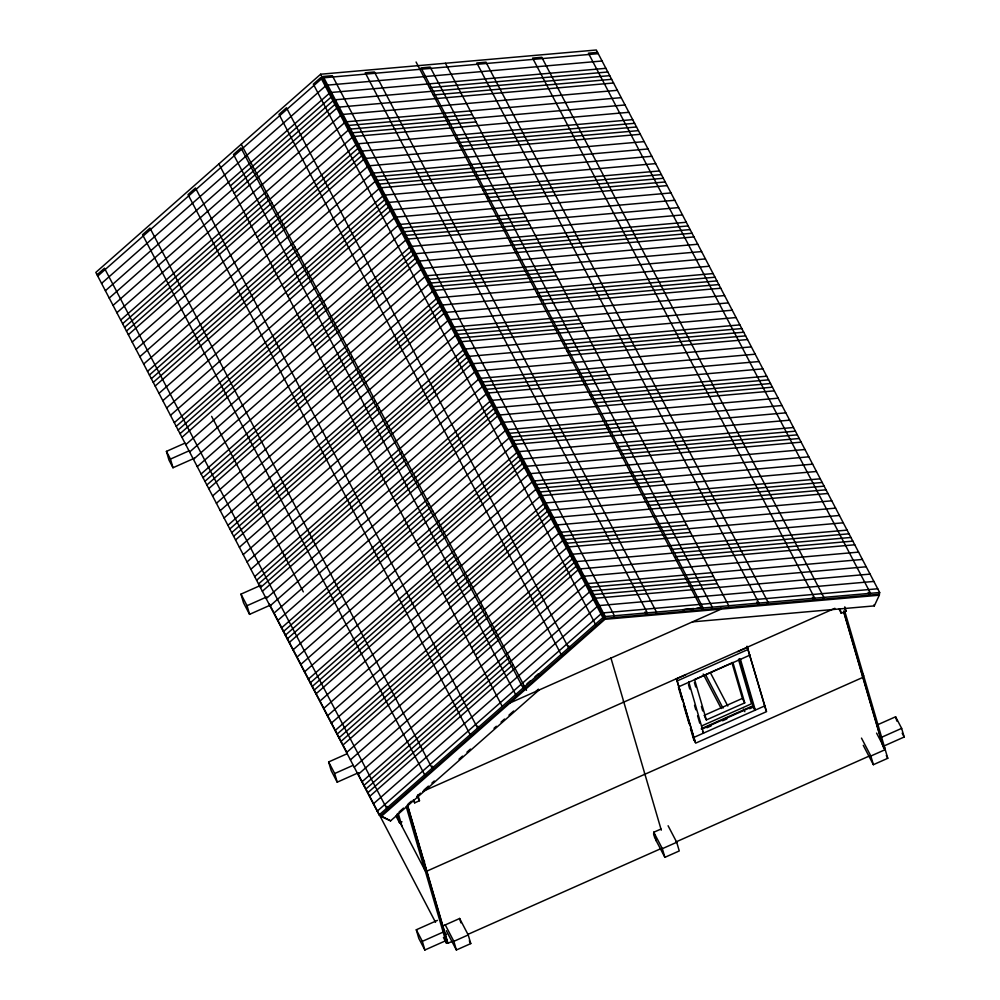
<?xml version="1.0" encoding="UTF-8"?>
<svg xmlns="http://www.w3.org/2000/svg" width="1000" height="1000" viewBox="0 0 1000 1000"><rect width="100%" height="100%" fill="white"/><g stroke="black" fill="none" stroke-linecap="round" stroke-linejoin="round"><path stroke-width="1.5" d="M613.6 617.587L614.438 615.8L332.337 75.675L323.188 76.487L605.288 616.6L604.462 618.387L380.712 815.612L381.2 816.538L390.588 820.85L538.888 690.113L538.4 689.188L536.075 691.25M655.675 613.888L656.513 612.1L374.4 71.988L365.25 72.787L647.362 612.913L646.525 614.688L645.088 611.925M702.312 609.788L703.15 608L421.05 67.888L430.188 67.075L712.3 607.2L711.462 608.987M767.25 604.075L768.088 602.3L485.975 62.175L476.838 62.975L758.938 603.1L758.1 604.888L756.663 602.112M823.037 599.175L823.875 597.4L541.763 57.275L532.625 58.075L814.725 598.2L813.9 599.987L812.45 597.212M692.45 621.875L874.312 605.887L879.312 595.2L879.663 592.5L596.325 50L320.637 74.225L95.825 272.413L379.15 814.9L390.588 820.85M97.05 274.775L104.5 268.2L386.613 808.325L388.175 809.038L386.725 806.275M97.737 276.075L322.55 77.888L598.237 53.663M101.562 283.4L326.388 85.225L602.075 61M105.388 290.738L330.213 92.55L605.9 68.325M230.362 185.925L332.125 96.213M109.225 298.062L334.038 99.887L609.725 75.65M234.2 193.25L335.95 103.55M113.05 305.387L337.875 107.212L613.562 82.987M116.875 312.725L341.7 114.537L617.388 90.312M120.712 320.05L345.525 121.875L621.213 97.65M122.625 323.713L268.05 195.512M124.537 327.388L349.35 129.2L625.037 104.975M126.45 331.05L271.887 202.85M128.363 334.712L353.188 136.537L628.875 112.312M132.188 342.038L357.013 143.863L632.7 119.637M257.162 237.225L358.925 147.525M136.025 349.375L360.838 151.188L636.525 126.962M261 244.562L362.75 154.863M139.85 356.7L364.675 158.525L640.362 134.3M143.675 364.038L368.5 165.85L644.188 141.625M147.513 371.362L372.325 173.188L648.012 148.963M149.425 375.025L294.85 246.825M151.337 378.7L376.15 180.512L651.838 156.287M153.25 382.362L298.688 254.163M155.162 386.025L379.988 187.85L655.675 163.612M158.988 393.35L383.812 195.175L659.5 170.95M283.962 288.538L385.725 198.837M162.825 400.688L387.638 202.5L663.325 178.275M287.8 295.875L389.55 206.175M166.65 408.013L391.475 209.838L667.163 185.613M170.475 415.35L395.3 217.162L670.987 192.938M174.312 422.675L399.125 224.5L674.812 200.275M176.225 426.337L321.65 298.137M178.137 430.012L402.95 231.825L678.637 207.6M180.05 433.675L325.487 305.475M181.962 437.337L406.788 239.15L682.475 214.925M185.787 444.663L410.613 246.488L686.3 222.262M310.763 339.85L412.525 250.15M189.625 452L414.438 253.812L690.125 229.587M314.6 347.188L416.35 257.488M193.45 459.325L418.275 261.15L693.962 236.925M197.275 466.662L422.1 268.475L697.788 244.25M201.112 473.988L425.925 275.812L701.612 251.575M203.025 477.65L348.45 349.45M204.938 481.312L429.75 283.137L705.438 258.913M206.85 484.988L352.287 356.788M208.762 488.65L433.587 290.462L709.275 266.238M212.587 495.975L437.413 297.8L713.1 273.575M337.562 391.163L439.325 301.462M216.425 503.312L441.238 305.125L716.925 280.9M341.4 398.5L443.15 308.788M220.25 510.637L445.075 312.462L720.763 288.238M224.075 517.975L448.9 319.788L724.587 295.562M227.913 525.3L452.725 327.113L728.413 302.887M229.825 528.962L375.25 400.763M231.737 532.625L456.55 334.45L732.237 310.225M233.65 536.3L379.087 408.1M235.562 539.963L460.387 341.775L736.075 317.55M239.387 547.288L464.212 349.113L739.9 324.888M364.363 442.475L466.125 352.775M243.225 554.625L468.038 356.438L743.725 332.212M368.2 449.812L469.95 360.1M247.05 561.95L471.875 363.775L747.562 339.55M250.875 569.275L475.7 371.1L751.388 346.875M254.713 576.613L479.525 378.425L755.212 354.2M256.625 580.275L402.05 452.075M258.538 583.938L483.35 385.763L759.038 361.538M260.45 587.6L405.887 459.4M262.362 591.275L487.188 393.088L762.875 368.862M266.188 598.6L491.012 400.425L766.7 376.2M391.163 493.787L492.925 404.087M270.025 605.938L494.837 407.75L770.525 383.525M395 501.125L496.75 411.413M273.85 613.263L498.675 415.087L774.362 390.85M277.675 620.588L502.5 422.413L778.188 398.188M281.512 627.925L506.325 429.738L782.013 405.513M283.425 631.587L428.85 503.387M285.338 635.25L510.15 437.075L785.837 412.85M287.25 638.913L432.688 510.712M289.163 642.588L513.987 444.4L789.675 420.175M292.987 649.912L517.812 451.737L793.5 427.512M417.962 545.1L519.725 455.4M296.825 657.237L521.638 459.062L797.325 434.837M421.8 552.425L523.55 462.725M300.65 664.575L525.475 466.388L801.162 442.163M304.475 671.9L529.3 473.725L804.987 449.5M308.312 679.237L533.125 481.05L808.812 456.825M310.225 682.9L455.65 554.7M312.137 686.562L536.95 488.387L812.638 464.162M314.05 690.225L459.487 562.025M315.963 693.9L540.788 495.712L816.475 471.488M319.788 701.225L544.612 503.05L820.3 478.812M444.762 596.413L546.525 506.712M323.625 708.55L548.438 510.375L824.125 486.15M448.6 603.737L550.35 514.038M327.45 715.888L552.275 517.7L827.962 493.475M331.275 723.213L556.1 525.037L831.787 500.812M335.112 730.55L559.925 532.362L835.612 508.137M337.025 734.212L482.45 606.013M338.938 737.875L563.75 539.7L839.45 515.475M340.85 741.538L486.287 613.337M342.762 745.2L567.587 547.025L843.275 522.8M346.587 752.537L571.413 554.35L847.1 530.125M471.562 647.725L573.325 558.025M350.425 759.862L575.237 561.688L850.925 537.463M475.4 655.05L577.15 565.35M354.25 767.2L579.075 569.012L854.762 544.788M358.075 774.525L582.9 576.35L858.587 552.125M361.912 781.862L586.725 583.675L862.412 559.45M363.825 785.525L509.25 657.325M365.737 789.188L590.55 591.013L866.25 566.775M367.65 792.85L513.088 664.65M369.562 796.513L594.388 598.337L870.075 574.113M373.387 803.85L598.212 605.662L873.9 581.438M377.225 811.175L602.038 613L877.725 588.775M527 683.85L530.438 680.812M535.025 676.775L538.475 673.737L539.475 675.662M379.15 814.9L603.962 616.663L879.663 592.5M381.2 816.538L604.95 619.312L879.312 595.2M399.062 812.025L403.537 808.075M408.013 804.125L411.375 801.162M416.962 796.237L420.462 793.15M423.963 790.062L428.425 786.137M431.925 783.05L434.263 780.987M459 759.188L462.5 756.1M466.95 752.175L470.45 749.087M494.025 728.3L496.362 726.25M501.037 722.125L504.538 719.038M508.963 715.138L513.638 711.025M194.387 458.237L172.987 467.75L168.962 460.037L166.425 451.375L184.975 443.137M172.987 467.75L170.463 459.087L189 450.85M270.963 604.85L249.562 614.35L243.512 602.775L240.987 594.125L260.963 585.25M249.562 614.35L247.037 605.7L266.762 596.925M358.612 772.663L337.212 782.175L331.175 770.6L328.638 761.95L346.962 753.8M337.212 782.175L334.688 773.525L353.013 765.375M422.85 791.4L834.862 608.312M685.987 674.638L676.413 678.888L695.638 743.15L766.575 711.625L747.013 646.213L766.05 710.625M737.763 651.637L747.35 647.375M677.412 680.825L748.35 649.3M413.237 800.088L414.688 802.85L419.475 800.713L417.788 794.95M839.1 609.15L841.275 613.288L846.062 611.163L844.8 606.838M679.1 686.587L750.037 655.075M396 815.975L399.6 822.875L402 821.8M704.038 715.45L742.387 698.413L731.888 662.513M706.375 719.925L744.725 702.887L732.913 662.5L694.562 679.538L706.375 719.925L704.625 716.575M701.637 725.95L751.488 703.8L738.512 659.438M701.287 728.713L753.188 705.65M701.525 729.262L753.288 706.25L755.3 710.113L740.45 659.325M706.925 727.738L711.2 725.837M722.6 720.775L726.875 718.875M749.675 708.737L753.95 706.838M764.887 705.85L693.95 737.375L692.95 735.45M407.413 805.438L447.488 942.5L446.337 943.012L425.25 870.875L426.4 870.362M446.275 940.487L424.875 950L418.825 938.425L416.3 929.775L437.438 920.375M877.275 724.925L895.6 716.787L901.65 728.363L904.175 737.013L884.212 745.888M442.875 925.962L459.65 918.5L460.913 922.837M656.3 840.9L653.763 832.25L660.95 829.05M424.875 950L422.337 941.35L443.738 931.838M881.675 737.237L901.65 728.363M445.4 934.613L446.65 934.062M883.612 748.525L884.762 748.012L844.737 611.112M447.45 942.35L447.938 943.275L452.212 941.375M467.887 934.4L661.737 848.263M676 841.925L869.85 755.788M468.225 934.938L470.763 943.6L456.375 949.987L453.85 941.325L468.225 934.938L459.588 918.4M676.725 842.288L679.262 850.95L664.875 857.337L662.35 848.675L676.725 842.288L668.088 825.75M885.225 749.638L887.763 758.3L873.375 764.688L870.85 756.025L885.225 749.638L876.575 733.088M597.55 52.375L588.413 53.175L870.512 593.3L869.688 595.075L868.238 592.312M429.475 87.662L607.812 71.988M433.3 94.987L611.638 79.325M347.438 125.538L472.225 114.575M351.275 132.863L476.05 121.9M456.275 138.975L634.612 123.3M460.1 146.3L638.438 130.638M374.237 176.85L499.025 165.888M378.075 184.175L502.85 173.212M483.075 190.287L661.413 174.613M486.9 197.613L665.238 181.95M401.037 228.162L525.825 217.2M404.875 235.487L529.65 224.525M509.875 241.6L688.213 225.925M513.7 248.925L692.038 233.25M427.837 279.475L552.625 268.512M431.675 286.8L556.45 275.837M536.675 292.913L715.013 277.238M540.5 300.238L718.838 284.562M454.637 330.788L579.425 319.812M458.475 338.113L583.25 327.15M563.475 344.225L741.812 328.55M567.3 351.55L745.638 335.875M481.438 382.1L606.225 371.125M485.275 389.425L610.05 378.462M590.275 395.538L768.612 379.862M594.1 402.863L772.438 387.188M508.237 433.413L633.025 422.438M512.075 440.737L636.85 429.775M617.075 446.838L795.413 431.175M620.9 454.175L799.237 438.5M535.037 484.712L659.825 473.75M538.875 492.05L663.65 481.087M643.875 498.15L822.212 482.488M647.7 505.487L826.05 489.812M561.838 536.025L686.625 525.062M565.675 543.362L690.45 532.4M670.675 549.462L849.013 533.8M674.5 556.8L852.85 541.125M588.638 587.337L713.425 576.375M592.475 594.675L717.25 583.713M684.663 609.325L693.812 608.513M696.85 608.25L701.425 607.85M878.825 594.275L604.462 618.387L602.9 617.675L320.788 77.55L313.337 84.125L595.438 624.237L597 624.963M562.7 655.2L561.125 654.488L279.025 114.362L286.488 107.788L568.587 647.913L570.15 648.625L568.713 645.863M524.663 688.737L523.1 688.012L240.987 147.887L233.525 154.462L515.638 694.587L517.2 695.312M471.7 735.413L470.138 734.688L188.038 194.575L195.487 188L477.6 728.125L479.162 728.838L477.713 726.062M426.213 775.512L424.65 774.8L142.537 234.675L150 228.1L432.1 768.225L433.675 768.938L432.225 766.175M873.825 604.963L874.312 605.887M844.613 608.4L846.062 611.163M902.163 733.15L904.175 737.013M861.513 671.737L863.675 675.888L862.525 676.388L863.012 677.325L426.838 871.137L424.237 866.225M883.325 745.25L884.762 748.012M886.312 755.537L887.763 758.3M861.488 738.112L870.85 756.025M863.263 745.325L873.375 764.688M445.425 63.263L728.737 605.7M720.725 608.175L721.213 609.1L510.125 702.887L509.65 701.963M700.875 607.013L702.438 609.775M416.075 62.013L701.3 608.112M742.387 698.413L744.725 702.887M743.487 709.112L744.837 711.688M683.138 609.45L684.15 611.388M710.512 672.925L727.812 706.05M705.725 675.05L723.025 708.175M703.2 674.05L721.225 708.55M702.525 731.188L703.538 733.112L688.662 681.587M320.637 74.225L603.962 616.663M603.45 616.462L604.95 619.312M623.35 701.162L623.825 702.087M644.438 773.3L644.925 774.225M653.713 832.15L662.35 848.675M655.487 839.362L664.875 857.337M241.25 144.2L526.487 690.312M523.212 685.962L524.562 688.812M218.875 163.925L502.2 706.363M417.312 796.575L419.475 800.713M211.625 416.35L303.312 591.888M469.312 940.825L470.763 943.6M418.488 846.462L421.388 851.988M421.75 856.5L424.637 862.025M397.1 816.975L425.25 870.875M445.2 924.775L453.85 941.325M446.287 930.662L456.375 949.987M269.425 604.212L347.4 753.5M357.55 773L435.513 922.275M443.45 937.487L446.337 943.012M166.425 451.375L170.463 459.087M240.987 594.125L247.037 605.7M328.638 761.95L334.688 773.525M416.3 929.775L422.337 941.35M895.6 716.787L896.862 721.112M843.637 611.075L883.238 746.513M843.587 611.625L883.188 747.05M840 608.962L841.275 613.288M739.35 658.6L754.137 709.137M694.412 682.537L695.725 687.025M701.413 706.475L702.725 710.962M688.462 684.575L689.762 689.025M694.538 705.35L695.837 709.8M697.575 715.738L699.737 723.162M676.55 678.662L695.113 742.138M679.013 687.8L680.312 692.25M681.175 695.212L682.487 699.663M683.787 704.125L687.25 715.987M688.125 718.962L689.425 723.413M690.725 727.862L694.638 741.213M678.438 687.35L682.163 700.1M683.475 704.575L689.137 723.925M690.438 728.4L693.925 740.312M610.9 657.887L661.287 830.163M653.538 833.713L654.8 838.05M413.837 799.963L414.688 802.85M407.463 804.887L447.938 943.275M407.362 806.062L425.875 869.362L424.725 869.875L406.213 806.575M398.2 813.263L402.075 826.513M397.05 814.137L399.6 822.875"/></g></svg>
